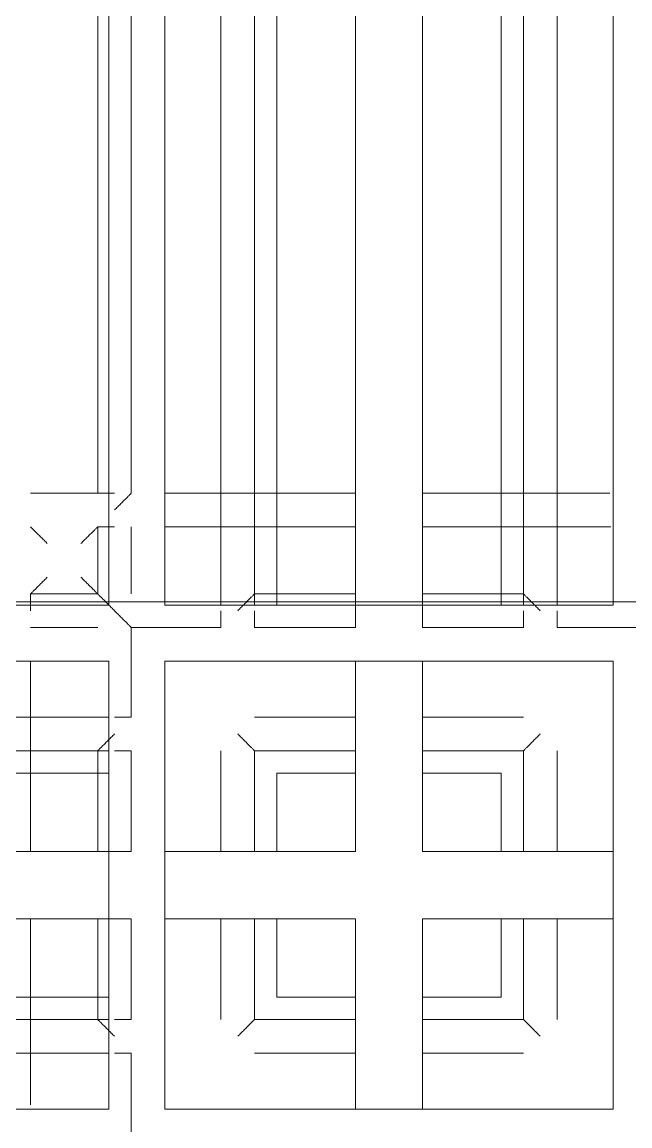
# Model space of a CAD drawing. Header units: millimetres. Extents: x -57519 to 497916, y -349472 to 446842.
# Drawn here: x 314765 to 314819.2, y 47061 to 47159.5 of the extents above; entities that cross this region are included whole.
import ezdxf

# ---------------------------------------------------------------- set-up
doc = ezdxf.new("R2010")
doc.units = ezdxf.units.MM
for name, color, linetype, lineweight in [('A-CLNG', 13, 'Continuous', 5), ('A-DETL-GENF', 92, 'Continuous', 5), ('A-FLOR-PATT', 8, 'Continuous', 5)]:
    doc.layers.add(name, color=color, linetype=linetype, lineweight=lineweight)

# ---------------------------------------------------------------- blocks, each defined once
blk = doc.blocks.new('Ceilings 10 - Ceilings 10-14177161-SITE COVERAGE')
at = {"layer": 'A-CLNG'}
for p, q in [((66008.293, 48182.485), (66008.293, 47117.485)), ((66009.293, 48182.485), (66009.293, 47107.485)), ((66009.293, 47107.485), (66009.293, 48182.485)), ((66009.293, 47117.485), (66009.293, 48182.485)), ((66009.293, 47117.485), (66009.293, 48182.485)), ((66011.293, 47117.485), (66011.293, 48182.485)), ((66014.293, 47107.485), (66014.293, 48182.485)), ((66014.293, 47107.485), (66014.293, 48182.485)), ((66019.293, 47117.485), (66019.293, 48182.485)), ((66019.293, 47117.485), (66019.293, 48182.485)), ((66022.293, 47117.485), (66022.293, 48182.485)), ((66022.293, 48182.485), (66022.293, 47107.485)), ((66024.293, 48182.485), (66024.293, 47107.485)), ((66024.293, 47107.485), (66024.293, 48182.485)), ((66031.293, 48182.485), (66031.293, 47117.485)), ((66031.293, 47107.485), (66031.293, 48182.485)), ((66037.293, 48182.485), (66037.293, 47107.485)), ((66037.293, 47117.485), (66037.293, 48182.485)), ((66046.293, 48182.485), (66046.293, 47117.485)), ((66046.293, 47107.485), (66046.293, 48182.485)), ((66049.293, 48182.485), (66049.293, 47117.485)), ((66049.293, 47117.485), (66049.293, 48182.485)), ((66054.293, 48182.485), (66054.293, 47107.485)), ((66054.293, 47107.485), (66054.293, 48182.485)), ((66044.293, 47452.986), (66044.293, 47107.485)), ((66044.293, 47107.485), (66044.293, 47452.986)), ((66002.293, 47117.485), (66002.344, 47117.485)), ((66003.793, 47117.485), (66002.293, 47117.485)), ((66002.344, 47117.485), (66002.732, 47117.485)), ((66002.732, 47117.485), (66003.793, 47117.485)), ((66003.793, 47117.485), (66009.293, 47117.485)), ((66006.793, 47117.485), (66003.793, 47117.485)), ((66007.127, 47117.485), (66006.793, 47117.485)), ((66007.444, 47117.485), (66007.127, 47117.485)), ((66008.293, 47117.485), (66007.444, 47117.485)), ((66009.043, 47117.485), (66008.293, 47117.485)), ((66009.405, 47117.485), (66009.043, 47117.485)), ((66009.793, 47117.485), (66009.405, 47117.485)), ((66020.793, 47117.485), (66014.293, 47117.485)), ((66014.293, 47117.485), (66031.293, 47117.485)), ((66019.293, 47107.485), (66019.293, 47117.485)), ((66019.293, 47117.485), (66019.293, 47117.434)), ((66019.293, 47117.434), (66019.293, 47117.284)), ((66019.293, 47117.284), (66019.293, 47116.374)), ((66021.127, 47117.485), (66020.793, 47117.485)), ((66022.255, 47117.485), (66021.127, 47117.485)), ((66022.293, 47117.485), (66022.255, 47117.485)), ((66022.293, 47117.434), (66022.293, 47117.485)), ((66022.293, 47116.735), (66022.293, 47117.434)), ((66031.293, 47117.485), (66031.293, 47117.434)), ((66031.293, 47117.434), (66031.293, 47115.985)), ((66037.293, 47117.485), (66054.007, 47117.485)), ((66037.293, 47117.434), (66037.293, 47117.485)), ((66037.293, 47115.985), (66037.293, 47117.434)), ((66046.293, 47117.485), (66046.293, 47117.046)), ((66047.793, 47117.485), (66046.293, 47117.485)), ((66046.293, 47117.046), (66046.293, 47116.374)), ((66054.007, 47117.485), (66047.793, 47117.485)), ((66049.293, 47117.485), (66049.293, 47107.485)), ((66049.293, 47117.434), (66049.293, 47117.485)), ((66049.293, 47117.284), (66049.293, 47117.434)), ((66049.293, 47116.374), (66049.293, 47117.284)), ((66019.293, 47116.374), (66019.293, 47115.985)), ((66019.293, 47115.985), (66019.293, 47107.485)), ((66022.293, 47115.985), (66022.293, 47116.735)), ((66022.293, 47107.485), (66022.293, 47115.985)), ((66031.293, 47115.985), (66031.293, 47107.485)), ((66037.293, 47107.485), (66037.293, 47115.985)), ((66046.293, 47116.374), (66046.293, 47115.985)), ((66046.293, 47115.985), (66046.293, 47107.485)), ((66049.293, 47115.985), (66049.293, 47116.374)), ((66049.293, 47107.485), (66049.293, 47115.985)), ((66008.293, 47114.485), (66008.293, 47108.485)), ((66008.293, 47114.485), (66009.793, 47114.485)), ((66009.293, 47107.485), (66009.293, 47114.485)), ((66009.293, 47114.485), (66009.293, 47112.985)), ((66011.293, 47108.485), (66011.293, 47114.485)), ((66011.293, 47114.485), (66011.293, 47113.374)), ((66014.293, 47114.485), (66020.793, 47114.485)), ((66031.293, 47114.485), (66014.293, 47114.485)), ((66019.293, 47114.434), (66019.293, 47114.485)), ((66019.293, 47108.485), (66019.293, 47114.485)), ((66019.293, 47113.735), (66019.293, 47114.434)), ((66020.793, 47114.485), (66021.966, 47114.485)), ((66021.966, 47114.485), (66022.293, 47114.485)), ((66022.293, 47108.485), (66022.293, 47114.485)), ((66022.293, 47114.485), (66022.293, 47114.284)), ((66022.293, 47114.284), (66022.293, 47114.046)), ((66022.293, 47114.046), (66022.293, 47113.735)), ((66031.293, 47114.485), (66031.293, 47107.485)), ((66031.293, 47114.284), (66031.293, 47114.485)), ((66031.293, 47112.985), (66031.293, 47114.284)), ((66054.093, 47114.485), (66037.293, 47114.485)), ((66037.293, 47114.485), (66037.293, 47114.434)), ((66037.293, 47107.485), (66037.293, 47114.485)), ((66037.293, 47114.434), (66037.293, 47112.985)), ((66046.293, 47114.485), (66046.293, 47108.485)), ((66046.293, 47114.434), (66046.293, 47114.485)), ((66046.293, 47114.485), (66046.344, 47114.485)), ((66046.293, 47113.735), (66046.293, 47114.434)), ((66046.344, 47114.485), (66046.494, 47114.485)), ((66046.494, 47114.485), (66046.732, 47114.485)), ((66046.732, 47114.485), (66047.043, 47114.485)), ((66047.043, 47114.485), (66047.405, 47114.485)), ((66047.405, 47114.485), (66047.793, 47114.485)), ((66047.793, 47114.485), (66054.093, 47114.485)), ((66049.293, 47108.485), (66049.293, 47114.485)), ((66049.293, 47114.485), (66049.293, 47114.284)), ((66049.293, 47114.284), (66049.293, 47113.374)), ((66009.293, 47107.485), (66009.293, 47112.985)), ((66011.293, 47113.374), (66011.293, 47112.985)), ((66011.293, 47112.985), (66011.293, 47109.985)), ((66019.293, 47112.985), (66019.293, 47113.735)), ((66019.293, 47109.985), (66019.293, 47112.985)), ((66022.293, 47113.735), (66022.293, 47112.985)), ((66022.293, 47112.985), (66022.293, 47109.985)), ((66031.293, 47109.985), (66031.293, 47112.985)), ((66037.293, 47112.985), (66037.293, 47109.985)), ((66046.293, 47112.985), (66046.293, 47113.735)), ((66046.293, 47109.985), (66046.293, 47112.985)), ((66049.293, 47113.374), (66049.293, 47112.985)), ((66049.293, 47112.985), (66049.293, 47109.985)), ((66011.293, 47109.985), (66011.293, 47109.597)), ((66019.293, 47109.235), (66019.293, 47109.985)), ((66022.293, 47109.985), (66022.293, 47108.686)), ((66031.293, 47109.597), (66031.293, 47109.985)), ((66037.293, 47109.985), (66037.293, 47108.686)), ((66046.293, 47109.597), (66046.293, 47109.985)), ((66049.293, 47109.985), (66049.293, 47108.925)), ((66011.293, 47109.597), (66011.293, 47108.485)), ((66019.293, 47108.537), (66019.293, 47109.235)), ((66031.293, 47108.686), (66031.293, 47109.597)), ((66046.293, 47108.925), (66046.293, 47109.597)), ((66008.293, 47108.485), (66002.293, 47108.485)), ((66002.293, 47108.485), (66002.293, 47108.046)), ((66002.293, 47108.046), (66002.293, 47106.985)), ((66019.293, 47108.485), (66019.293, 47108.537)), ((66022.293, 47108.686), (66022.293, 47108.537)), ((66022.293, 47108.537), (66022.293, 47108.485)), ((66031.293, 47108.485), (66022.293, 47108.485)), ((66031.293, 47108.485), (66031.293, 47108.686)), ((66031.293, 47107.374), (66031.293, 47108.485)), ((66037.293, 47108.686), (66037.293, 47108.485)), ((66046.293, 47108.485), (66037.293, 47108.485)), ((66037.293, 47108.485), (66037.293, 47107.735)), ((66046.293, 47108.485), (66046.293, 47108.925)), ((66049.293, 47108.925), (66049.293, 47108.485)), ((65250.404, 47107.485), (66009.293, 47107.485)), ((66009.293, 47107.485), (65250.404, 47107.485)), ((66009.293, 47107.485), (66002.293, 47107.485)), ((66002.293, 47107.485), (66003.793, 47107.485)), ((66003.793, 47107.485), (66009.293, 47107.485)), ((66014.293, 47107.485), (66054.293, 47107.485)), ((66054.293, 47107.485), (66014.293, 47107.485)), ((66031.293, 47106.985), (66031.293, 47107.374)), ((66037.293, 47107.735), (66037.293, 47107.374)), ((66037.293, 47107.374), (66037.293, 47106.985)), ((66019.293, 47106.985), (66019.293, 47106.597)), ((66019.293, 47106.597), (66019.293, 47106.235)), ((66019.293, 47106.235), (66019.293, 47105.686)), ((66022.293, 47105.537), (66022.293, 47106.985)), ((66031.293, 47106.985), (66031.293, 47106.235)), ((66031.293, 47106.235), (66031.293, 47105.485)), ((66037.293, 47105.485), (66037.293, 47106.985)), ((66046.293, 47106.985), (66046.293, 47105.485)), ((66049.293, 47106.597), (66049.293, 47106.985)), ((66049.293, 47106.235), (66049.293, 47106.597)), ((66049.293, 47105.925), (66049.293, 47106.235)), ((66008.293, 47105.485), (66002.293, 47105.485)), ((66002.293, 47105.485), (66002.344, 47105.485)), ((66002.344, 47105.485), (66002.732, 47105.485)), ((66002.732, 47105.485), (66003.405, 47105.485)), ((66003.405, 47105.485), (66003.793, 47105.485)), ((66003.793, 47105.485), (66006.793, 47105.485)), ((66006.793, 47105.485), (66007.127, 47105.485)), ((66007.127, 47105.485), (66008.293, 47105.485)), ((66019.293, 47105.485), (66011.293, 47105.485)), ((66011.293, 47097.485), (66011.293, 47105.485)), ((66019.293, 47105.686), (66019.293, 47105.537)), ((66019.293, 47105.537), (66019.293, 47105.485)), ((66022.293, 47105.485), (66022.293, 47105.537)), ((66031.293, 47105.485), (66022.293, 47105.485)), ((66046.293, 47105.485), (66037.293, 47105.485)), ((66049.293, 47105.686), (66049.293, 47105.925)), ((66049.293, 47105.485), (66049.293, 47105.686)), ((66057.293, 47105.485), (66049.293, 47105.485)), ((65250.404, 47102.485), (66009.293, 47102.485)), ((66009.293, 47102.485), (65250.404, 47102.485)), ((66002.293, 47085.485), (66002.293, 47102.485)), ((66002.293, 47102.485), (66002.293, 47095.985)), ((66009.293, 47102.485), (66009.293, 47062.485)), ((66009.293, 47062.485), (66009.293, 47102.485)), ((66054.293, 47102.485), (66014.293, 47102.485)), ((66014.293, 47062.485), (66014.293, 47102.485)), ((66014.293, 47062.485), (66014.293, 47102.485)), ((66014.293, 47102.485), (66054.293, 47102.485)), ((66031.293, 47102.485), (66031.293, 47085.485)), ((66031.293, 47085.485), (66031.293, 47102.485)), ((66031.293, 47095.985), (66031.293, 47102.485)), ((66037.293, 47102.485), (66037.293, 47085.485)), ((66037.293, 47102.485), (66037.293, 47095.985)), ((66037.293, 47085.485), (66037.293, 47102.485)), ((66054.293, 47102.485), (66054.293, 47062.485)), ((66054.293, 47062.485), (66054.293, 47102.485)), ((66009.293, 47097.485), (65999.293, 47097.485)), ((66000.793, 47097.485), (66009.293, 47097.485)), ((66008.293, 47097.485), (66002.293, 47097.485)), ((66002.494, 47097.485), (66002.293, 47097.485)), ((66003.405, 47097.485), (66002.494, 47097.485)), ((66003.793, 47097.485), (66003.405, 47097.485)), ((66006.793, 47097.485), (66003.793, 47097.485)), ((66007.127, 47097.485), (66006.793, 47097.485)), ((66007.444, 47097.485), (66007.127, 47097.485)), ((66007.728, 47097.485), (66007.444, 47097.485)), ((66007.966, 47097.485), (66007.728, 47097.485)), ((66008.144, 47097.485), (66007.966, 47097.485)), ((66008.255, 47097.485), (66008.144, 47097.485)), ((66008.293, 47097.485), (66008.255, 47097.485)), ((66009.793, 47097.485), (66010.127, 47097.485)), ((66010.127, 47097.485), (66011.144, 47097.485)), ((66011.144, 47097.485), (66011.293, 47097.485)), ((66031.293, 47097.485), (66022.293, 47097.485)), ((66024.293, 47097.485), (66022.293, 47097.485)), ((66031.293, 47097.485), (66024.293, 47097.485)), ((66031.293, 47097.485), (66031.293, 47092.485)), ((66046.293, 47097.485), (66037.293, 47097.485)), ((66044.293, 47097.485), (66037.293, 47097.485)), ((66037.293, 47092.485), (66037.293, 47097.485)), ((66046.293, 47097.485), (66044.293, 47097.485)), ((66002.293, 47095.985), (66002.293, 47094.485)), ((66031.293, 47094.485), (66031.293, 47095.985)), ((66037.293, 47095.985), (66037.293, 47095.597)), ((66037.293, 47095.597), (66037.293, 47094.485)), ((65250.404, 47094.485), (66009.293, 47094.485)), ((66009.293, 47094.485), (66000.793, 47094.485)), ((66002.293, 47094.485), (66008.293, 47094.485)), ((66002.293, 47094.485), (66002.344, 47094.485)), ((66002.344, 47094.485), (66003.043, 47094.485)), ((66003.043, 47094.485), (66003.793, 47094.485)), ((66003.793, 47094.485), (66006.793, 47094.485)), ((66006.793, 47094.485), (66007.728, 47094.485)), ((66007.728, 47094.485), (66008.255, 47094.485)), ((66008.255, 47094.485), (66008.293, 47094.485)), ((66008.293, 47094.485), (66008.293, 47085.485)), ((66010.127, 47094.485), (66009.793, 47094.485)), ((66010.444, 47094.485), (66010.127, 47094.485)), ((66011.255, 47094.485), (66010.444, 47094.485)), ((66011.293, 47094.485), (66011.255, 47094.485)), ((66011.293, 47085.485), (66011.293, 47094.485)), ((66019.293, 47092.485), (66019.293, 47094.485)), ((66019.293, 47085.485), (66019.293, 47094.485)), ((66022.293, 47094.485), (66031.293, 47094.485)), ((66022.293, 47085.485), (66022.293, 47094.485)), ((66022.293, 47094.485), (66031.293, 47094.485)), ((66022.293, 47094.485), (66022.293, 47085.485)), ((66031.293, 47092.485), (66031.293, 47094.485)), ((66037.293, 47094.485), (66046.293, 47094.485)), ((66037.293, 47094.485), (66046.293, 47094.485)), ((66037.293, 47094.485), (66037.293, 47092.485)), ((66046.293, 47094.485), (66046.293, 47085.485)), ((66046.293, 47085.485), (66046.293, 47094.485)), ((66049.293, 47094.485), (66049.293, 47092.485)), ((66049.293, 47085.485), (66049.293, 47094.485)), ((65478.071, 47092.485), (66009.293, 47092.485)), ((66009.293, 47092.485), (65478.071, 47092.485)), ((66019.293, 47085.485), (66019.293, 47092.485)), ((66024.293, 47092.485), (66031.293, 47092.485)), ((66024.293, 47092.485), (66024.293, 47085.485)), ((66031.293, 47092.485), (66024.293, 47092.485)), ((66024.293, 47085.485), (66024.293, 47092.485)), ((66037.293, 47092.485), (66044.293, 47092.485)), ((66044.293, 47092.485), (66037.293, 47092.485)), ((66044.293, 47092.485), (66044.293, 47085.485)), ((66044.293, 47085.485), (66044.293, 47092.485)), ((66049.293, 47092.485), (66049.293, 47085.485)), ((66009.293, 47085.485), (65250.404, 47085.485)), ((66000.793, 47085.485), (66009.293, 47085.485)), ((66002.293, 47085.485), (66009.293, 47085.485)), ((66002.494, 47085.485), (66002.293, 47085.485)), ((66002.732, 47085.485), (66002.494, 47085.485)), ((66003.043, 47085.485), (66002.732, 47085.485)), ((66003.793, 47085.485), (66003.043, 47085.485)), ((66006.793, 47085.485), (66003.793, 47085.485)), ((66007.728, 47085.485), (66006.793, 47085.485)), ((66007.966, 47085.485), (66007.728, 47085.485)), ((66008.144, 47085.485), (66007.966, 47085.485)), ((66008.255, 47085.485), (66008.144, 47085.485)), ((66008.293, 47085.485), (66008.255, 47085.485)), ((66008.732, 47085.485), (66008.293, 47085.485)), ((66009.405, 47085.485), (66008.732, 47085.485)), ((66009.793, 47085.485), (66009.405, 47085.485)), ((66009.793, 47085.485), (66010.444, 47085.485)), ((66010.444, 47085.485), (66010.728, 47085.485)), ((66010.728, 47085.485), (66011.144, 47085.485)), ((66011.144, 47085.485), (66011.255, 47085.485)), ((66011.255, 47085.485), (66011.293, 47085.485)), ((66020.793, 47085.485), (66014.293, 47085.485)), ((66014.293, 47085.485), (66031.293, 47085.485)), ((66031.293, 47085.485), (66014.293, 47085.485)), ((66019.293, 47085.485), (66024.293, 47085.485)), ((66021.444, 47085.485), (66020.793, 47085.485)), ((66022.144, 47085.485), (66021.444, 47085.485)), ((66022.293, 47085.485), (66022.144, 47085.485)), ((66024.293, 47085.485), (66022.293, 47085.485)), ((66037.293, 47085.485), (66054.293, 47085.485)), ((66054.293, 47085.485), (66037.293, 47085.485)), ((66044.293, 47085.485), (66049.293, 47085.485)), ((66046.293, 47085.485), (66044.293, 47085.485)), ((66046.494, 47085.485), (66046.293, 47085.485)), ((66047.043, 47085.485), (66046.494, 47085.485)), ((66047.793, 47085.485), (66047.043, 47085.485)), ((66054.293, 47085.485), (66047.793, 47085.485)), ((65250.404, 47079.485), (66009.293, 47079.485)), ((66009.293, 47079.485), (66000.793, 47079.485)), ((66009.293, 47079.485), (66002.293, 47079.485)), ((66002.293, 47062.854), (66002.293, 47079.485)), ((66002.293, 47079.485), (66002.344, 47079.485)), ((66002.344, 47079.485), (66002.494, 47079.485)), ((66002.494, 47079.485), (66003.793, 47079.485)), ((66003.793, 47079.485), (66006.793, 47079.485)), ((66006.793, 47079.485), (66007.728, 47079.485)), ((66007.728, 47079.485), (66008.293, 47079.485)), ((66008.293, 47079.485), (66008.293, 47070.485)), ((66008.293, 47079.485), (66008.494, 47079.485)), ((66008.494, 47079.485), (66009.043, 47079.485)), ((66009.043, 47079.485), (66009.405, 47079.485)), ((66009.405, 47079.485), (66009.793, 47079.485)), ((66010.966, 47079.485), (66009.793, 47079.485)), ((66011.144, 47079.485), (66010.966, 47079.485)), ((66011.255, 47079.485), (66011.144, 47079.485)), ((66011.293, 47079.485), (66011.255, 47079.485)), ((66011.293, 47070.485), (66011.293, 47079.485)), ((66014.293, 47079.485), (66031.293, 47079.485)), ((66014.293, 47079.485), (66020.793, 47079.485)), ((66031.293, 47079.485), (66014.293, 47079.485)), ((66024.293, 47079.485), (66019.293, 47079.485)), ((66019.293, 47072.485), (66019.293, 47079.485)), ((66019.293, 47070.485), (66019.293, 47079.485)), ((66020.793, 47079.485), (66022.144, 47079.485)), ((66022.144, 47079.485), (66022.293, 47079.485)), ((66022.293, 47070.485), (66022.293, 47079.485)), ((66022.293, 47079.485), (66024.293, 47079.485)), ((66022.293, 47079.485), (66022.293, 47070.485)), ((66024.293, 47079.485), (66024.293, 47072.485)), ((66024.293, 47072.485), (66024.293, 47079.485)), ((66031.293, 47079.485), (66031.293, 47062.485)), ((66031.293, 47062.485), (66031.293, 47079.485)), ((66037.293, 47079.485), (66054.293, 47079.485)), ((66054.293, 47079.485), (66037.293, 47079.485)), ((66037.293, 47079.485), (66037.293, 47062.485)), ((66037.293, 47062.485), (66037.293, 47079.485)), ((66049.293, 47079.485), (66044.293, 47079.485)), ((66044.293, 47079.485), (66044.293, 47072.485)), ((66044.293, 47079.485), (66046.293, 47079.485)), ((66044.293, 47072.485), (66044.293, 47079.485)), ((66046.293, 47079.485), (66046.293, 47070.485)), ((66046.293, 47070.485), (66046.293, 47079.485)), ((66046.293, 47079.485), (66046.732, 47079.485)), ((66046.732, 47079.485), (66047.043, 47079.485)), ((66047.043, 47079.485), (66047.405, 47079.485)), ((66047.405, 47079.485), (66047.793, 47079.485)), ((66047.793, 47079.485), (66054.293, 47079.485)), ((66049.293, 47079.485), (66049.293, 47072.485)), ((66049.293, 47070.485), (66049.293, 47079.485)), ((65250.404, 47072.485), (66009.293, 47072.485)), ((66009.293, 47072.485), (65250.404, 47072.485)), ((66019.293, 47070.485), (66019.293, 47072.485)), ((66024.293, 47072.485), (66031.293, 47072.485)), ((66031.293, 47072.485), (66024.293, 47072.485)), ((66031.293, 47072.485), (66031.293, 47067.485)), ((66031.293, 47070.485), (66031.293, 47072.485)), ((66037.293, 47072.485), (66044.293, 47072.485)), ((66044.293, 47072.485), (66037.293, 47072.485)), ((66037.293, 47072.485), (66037.293, 47070.485)), ((66037.293, 47067.485), (66037.293, 47072.485)), ((66049.293, 47072.485), (66049.293, 47070.485)), ((66009.293, 47070.485), (65250.404, 47070.485)), ((66000.793, 47070.485), (66009.293, 47070.485)), ((66008.293, 47070.485), (66002.293, 47070.485)), ((66002.293, 47070.485), (66002.293, 47068.985)), ((66002.494, 47070.485), (66002.293, 47070.485)), ((66003.405, 47070.485), (66002.494, 47070.485)), ((66003.793, 47070.485), (66003.405, 47070.485)), ((66006.793, 47070.485), (66003.793, 47070.485)), ((66007.728, 47070.485), (66006.793, 47070.485)), ((66008.255, 47070.485), (66007.728, 47070.485)), ((66008.293, 47070.485), (66008.255, 47070.485)), ((66009.793, 47070.485), (66011.293, 47070.485)), ((66031.293, 47070.485), (66022.293, 47070.485)), ((66031.293, 47070.485), (66022.293, 47070.485)), ((66031.293, 47069.735), (66031.293, 47070.485)), ((66031.293, 47068.985), (66031.293, 47069.735)), ((66046.293, 47070.485), (66037.293, 47070.485)), ((66046.293, 47070.485), (66037.293, 47070.485)), ((66037.293, 47070.485), (66037.293, 47070.434)), ((66037.293, 47070.434), (66037.293, 47068.985)), ((66002.293, 47068.985), (66002.293, 47062.854)), ((66031.293, 47062.485), (66031.293, 47068.985)), ((66037.293, 47068.985), (66037.293, 47062.485)), ((65999.293, 47067.485), (66009.293, 47067.485)), ((66009.293, 47067.485), (66000.793, 47067.485)), ((66008.293, 47067.485), (66002.293, 47067.485)), ((66002.293, 47067.485), (66002.344, 47067.485)), ((66002.344, 47067.485), (66003.043, 47067.485)), ((66003.043, 47067.485), (66003.793, 47067.485)), ((66003.793, 47067.485), (66006.793, 47067.485)), ((66006.793, 47067.485), (66007.127, 47067.485)), ((66007.127, 47067.485), (66007.444, 47067.485)), ((66007.444, 47067.485), (66007.728, 47067.485)), ((66007.728, 47067.485), (66007.966, 47067.485)), ((66007.966, 47067.485), (66008.144, 47067.485)), ((66008.144, 47067.485), (66008.255, 47067.485)), ((66008.255, 47067.485), (66008.293, 47067.485)), ((66010.127, 47067.485), (66009.793, 47067.485)), ((66011.293, 47067.485), (66010.127, 47067.485)), ((66011.293, 47059.485), (66011.293, 47067.485)), ((66031.293, 47067.485), (66022.293, 47067.485)), ((66022.293, 47067.485), (66024.293, 47067.485)), ((66024.293, 47067.485), (66031.293, 47067.485)), ((66037.293, 47067.485), (66044.293, 47067.485)), ((66046.293, 47067.485), (66037.293, 47067.485)), ((66044.293, 47067.485), (66046.293, 47067.485)), ((66009.293, 47062.485), (65250.404, 47062.485)), ((66009.293, 47062.485), (65250.404, 47062.485)), ((66014.293, 47062.485), (66054.293, 47062.485)), ((66054.293, 47062.485), (66014.293, 47062.485))]:
    blk.add_line(p, q, dxfattribs=at)
for points, knots in [([(66009.793, 47115.985), (66009.889, 47116.082), (66010.082, 47116.274), (66010.318, 47116.511), (66010.501, 47116.694), (66010.635, 47116.827), (66010.762, 47116.955), (66010.883, 47117.075), (66010.994, 47117.187), (66011.094, 47117.286), (66011.178, 47117.37), (66011.221, 47117.414), (66011.239, 47117.431)], [-1, -1, -1, -1, -0.8571429, -0.7142857, -0.6428571, -0.5714286, -0.5, -0.4285714, -0.3571429, -0.2857143, -0.2142857, -0.1428571, -0.1428571, -0.1428571, -0.1428571]), ([(66003.793, 47112.985), (66003.697, 47113.082), (66003.504, 47113.274), (66003.268, 47113.511), (66003.085, 47113.694), (66002.951, 47113.827), (66002.824, 47113.955), (66002.703, 47114.075), (66002.591, 47114.187), (66002.492, 47114.286), (66002.408, 47114.37), (66002.343, 47114.436), (66002.303, 47114.474), (66002.293, 47114.484), (66002.293, 47114.485)], [-1, -1, -1, -1, -0.857143, -0.714286, -0.642857, -0.571429, -0.5, -0.428571, -0.357143, -0.285714, -0.214286, -0.142857, -0.071429, 0, 0, 0, 0]), ([(66010.881, 47105.897), (66010.843, 47105.936), (66010.762, 47106.016), (66010.635, 47106.144), (66010.501, 47106.277), (66010.318, 47106.46), (66010.177, 47106.602), (66010.081, 47106.697)], [-0.5714286, -0.5714286, -0.5714286, -0.5714286, -0.5, -0.4285714, -0.3571429, -0.2857143, -0.1428571, -0.1428571, -0.1428571, -0.1428571]), ([(66020.793, 47095.985), (66020.889, 47095.888), (66021.082, 47095.697), (66021.318, 47095.46), (66021.501, 47095.277), (66021.635, 47095.144), (66021.762, 47095.016), (66021.883, 47094.896), (66021.994, 47094.784), (66022.094, 47094.685), (66022.178, 47094.601), (66022.242, 47094.535), (66022.283, 47094.497), (66022.293, 47094.487), (66022.293, 47094.485)], [-1, -1, -1, -1, -0.857143, -0.714286, -0.642857, -0.571429, -0.5, -0.428571, -0.357143, -0.285714, -0.214286, -0.142857, -0.071429, 0, 0, 0, 0]), ([(66021.634, 47069.826), (66021.59, 47069.783), (66021.501, 47069.694), (66021.318, 47069.511), (66021.082, 47069.274), (66020.889, 47069.082), (66020.793, 47068.985)], [-0.4285714, -0.4285714, -0.4285714, -0.4285714, -0.3571429, -0.2857143, -0.1428571, 0, 0, 0, 0]), ([(66047.505, 47069.274), (66047.409, 47069.369), (66047.268, 47069.511), (66047.085, 47069.694), (66046.996, 47069.783), (66046.952, 47069.826)], [-0.8571429, -0.8571429, -0.8571429, -0.8571429, -0.7142857, -0.6428571, -0.5714286, -0.5714286, -0.5714286, -0.5714286])]:
    blk.add_open_spline(points, degree=3, knots=knots, dxfattribs=at)
for points in [[(66011.239, 47117.431), (66011.256, 47117.448), (66011.283, 47117.474), (66011.293, 47117.484), (66011.293, 47117.485)], [(66002.293, 47114.485), (66002.293, 47114.484), (66002.303, 47114.474), (66002.343, 47114.436), (66002.408, 47114.37), (66002.464, 47114.314), (66002.495, 47114.284)], [(66002.495, 47114.284), (66002.525, 47114.253), (66002.591, 47114.187), (66002.703, 47114.075), (66002.824, 47113.955), (66002.951, 47113.827), (66003.085, 47113.694), (66003.176, 47113.602), (66003.222, 47113.556)], [(66007.364, 47113.556), (66007.41, 47113.602), (66007.501, 47113.694), (66007.635, 47113.827), (66007.762, 47113.955), (66007.843, 47114.035), (66007.881, 47114.074)], [(66007.881, 47114.074), (66007.92, 47114.113), (66007.995, 47114.187), (66008.06, 47114.253), (66008.091, 47114.284)], [(66008.091, 47114.284), (66008.122, 47114.314), (66008.178, 47114.37), (66008.242, 47114.436), (66008.283, 47114.474), (66008.293, 47114.484), (66008.293, 47114.485)], [(66003.222, 47113.556), (66003.315, 47113.463), (66003.504, 47113.274), (66003.697, 47113.082), (66003.793, 47112.985)], [(66006.793, 47112.985), (66006.889, 47113.082), (66006.985, 47113.178), (66007.081, 47113.274)], [(66007.081, 47113.274), (66007.177, 47113.369), (66007.271, 47113.464), (66007.364, 47113.556)], [(66003.793, 47109.985), (66003.697, 47109.889), (66003.601, 47109.793), (66003.505, 47109.697)], [(66007.081, 47109.697), (66006.985, 47109.793), (66006.889, 47109.888), (66006.793, 47109.985)], [(66002.952, 47109.145), (66002.909, 47109.101), (66002.824, 47109.016), (66002.743, 47108.936), (66002.704, 47108.897)], [(66003.222, 47109.415), (66003.176, 47109.369), (66003.085, 47109.277), (66002.996, 47109.188), (66002.952, 47109.145)], [(66003.505, 47109.697), (66003.409, 47109.602), (66003.315, 47109.508), (66003.222, 47109.415)], [(66007.364, 47109.415), (66007.271, 47109.507), (66007.177, 47109.602), (66007.081, 47109.697)], [(66007.634, 47109.145), (66007.59, 47109.188), (66007.501, 47109.277), (66007.41, 47109.369), (66007.364, 47109.415)], [(66007.881, 47108.897), (66007.843, 47108.936), (66007.762, 47109.016), (66007.677, 47109.101), (66007.634, 47109.145)], [(66002.495, 47108.687), (66002.464, 47108.657), (66002.408, 47108.601), (66002.343, 47108.535), (66002.303, 47108.497), (66002.293, 47108.487), (66002.293, 47108.485)], [(66002.704, 47108.897), (66002.666, 47108.858), (66002.591, 47108.784), (66002.525, 47108.718), (66002.495, 47108.687)], [(66008.091, 47108.687), (66008.061, 47108.718), (66007.994, 47108.784), (66007.92, 47108.858), (66007.881, 47108.897)], [(66008.239, 47108.54), (66008.221, 47108.557), (66008.178, 47108.601), (66008.122, 47108.657), (66008.091, 47108.687)], [(66008.293, 47108.485), (66008.293, 47108.487), (66008.283, 47108.497), (66008.256, 47108.523), (66008.239, 47108.54)], [(66008.495, 47108.284), (66008.464, 47108.314), (66008.408, 47108.37), (66008.343, 47108.436), (66008.303, 47108.474), (66008.293, 47108.484), (66008.293, 47108.485)], [(66009.222, 47107.556), (66009.176, 47107.602), (66009.085, 47107.694), (66008.951, 47107.827), (66008.824, 47107.955), (66008.703, 47108.075), (66008.591, 47108.187), (66008.526, 47108.253), (66008.495, 47108.284)], [(66022.239, 47108.431), (66022.221, 47108.414), (66022.178, 47108.37), (66022.094, 47108.286), (66021.994, 47108.187), (66021.883, 47108.075), (66021.762, 47107.955), (66021.635, 47107.827), (66021.501, 47107.694), (66021.41, 47107.602), (66021.364, 47107.556)], [(66022.293, 47108.485), (66022.293, 47108.484), (66022.283, 47108.474), (66022.256, 47108.448), (66022.239, 47108.431)], [(66046.495, 47108.284), (66046.464, 47108.314), (66046.408, 47108.37), (66046.343, 47108.436), (66046.303, 47108.474), (66046.293, 47108.484), (66046.293, 47108.485)], [(66046.952, 47107.826), (66046.909, 47107.87), (66046.824, 47107.955), (66046.703, 47108.075), (66046.591, 47108.187), (66046.526, 47108.253), (66046.495, 47108.284)], [(66009.505, 47107.274), (66009.409, 47107.369), (66009.315, 47107.464), (66009.222, 47107.556)], [(66009.793, 47106.985), (66009.697, 47107.082), (66009.6, 47107.178), (66009.505, 47107.274)], [(66021.364, 47107.556), (66021.271, 47107.464), (66021.082, 47107.274), (66020.889, 47107.082), (66020.793, 47106.985)], [(66047.222, 47107.556), (66047.176, 47107.602), (66047.085, 47107.694), (66046.996, 47107.783), (66046.952, 47107.826)], [(66047.505, 47107.274), (66047.409, 47107.369), (66047.315, 47107.464), (66047.222, 47107.556)], [(66047.793, 47106.985), (66047.697, 47107.082), (66047.6, 47107.178), (66047.505, 47107.274)], [(66010.081, 47106.697), (66009.985, 47106.793), (66009.889, 47106.888), (66009.793, 47106.985)], [(66011.091, 47105.687), (66011.061, 47105.718), (66010.994, 47105.784), (66010.92, 47105.858), (66010.881, 47105.897)], [(66011.293, 47105.485), (66011.293, 47105.487), (66011.283, 47105.497), (66011.242, 47105.535), (66011.178, 47105.601), (66011.122, 47105.657), (66011.091, 47105.687)], [(66008.952, 47095.145), (66008.996, 47095.188), (66009.084, 47095.277), (66009.176, 47095.369), (66009.222, 47095.415)], [(66009.222, 47095.415), (66009.315, 47095.507), (66009.504, 47095.697), (66009.697, 47095.888), (66009.793, 47095.985)], [(66046.952, 47095.145), (66046.996, 47095.188), (66047.084, 47095.277), (66047.176, 47095.369), (66047.222, 47095.415)], [(66047.222, 47095.415), (66047.315, 47095.507), (66047.409, 47095.602), (66047.505, 47095.697)], [(66047.505, 47095.697), (66047.6, 47095.793), (66047.697, 47095.888), (66047.793, 47095.985)], [(66008.293, 47094.485), (66008.293, 47094.487), (66008.303, 47094.497), (66008.33, 47094.523), (66008.347, 47094.54)], [(66008.347, 47094.54), (66008.365, 47094.557), (66008.408, 47094.601), (66008.492, 47094.685), (66008.591, 47094.784), (66008.703, 47094.896), (66008.824, 47095.016), (66008.909, 47095.101), (66008.952, 47095.145)], [(66046.293, 47094.485), (66046.293, 47094.487), (66046.303, 47094.497), (66046.343, 47094.535), (66046.408, 47094.601), (66046.492, 47094.685), (66046.591, 47094.784), (66046.703, 47094.896), (66046.824, 47095.016), (66046.909, 47095.101), (66046.952, 47095.145)], [(66008.347, 47070.431), (66008.33, 47070.448), (66008.303, 47070.474), (66008.293, 47070.484), (66008.293, 47070.485)], [(66008.952, 47069.826), (66008.909, 47069.87), (66008.824, 47069.955), (66008.703, 47070.075), (66008.591, 47070.187), (66008.492, 47070.286), (66008.407, 47070.371), (66008.366, 47070.413), (66008.347, 47070.431)], [(66009.222, 47069.556), (66009.176, 47069.602), (66009.085, 47069.694), (66008.996, 47069.783), (66008.952, 47069.826)], [(66009.793, 47068.985), (66009.697, 47069.082), (66009.504, 47069.274), (66009.315, 47069.464), (66009.222, 47069.556)], [(66021.881, 47070.074), (66021.843, 47070.035), (66021.762, 47069.955), (66021.677, 47069.87), (66021.634, 47069.826)], [(66022.293, 47070.485), (66022.293, 47070.484), (66022.283, 47070.474), (66022.242, 47070.436), (66022.178, 47070.37), (66022.094, 47070.286), (66021.994, 47070.187), (66021.92, 47070.113), (66021.881, 47070.074)], [(66046.705, 47070.074), (66046.666, 47070.113), (66046.591, 47070.187), (66046.492, 47070.286), (66046.408, 47070.37), (66046.343, 47070.436), (66046.303, 47070.474), (66046.293, 47070.484), (66046.293, 47070.485)], [(66046.952, 47069.826), (66046.909, 47069.87), (66046.824, 47069.955), (66046.743, 47070.035), (66046.705, 47070.074)], [(66047.793, 47068.985), (66047.697, 47069.082), (66047.6, 47069.178), (66047.505, 47069.274)]]:
    blk.add_open_spline(points, degree=3, dxfattribs=at)

msp = doc.modelspace()

# ---------------------------------------------------------------- hatches: boundary and pattern name
at = {"layer": 'A-DETL-GENF'}
h = msp.add_hatch(dxfattribs=at)
h.set_pattern_fill('FP_40', color=250, style=0, pattern_type=2)
h.set_pattern_definition([(45, (248763.4, 0), (-1257.236, 1257.236), []), (45, (248763.4, 1905), (-1257.236, 1257.236), [])])
h.paths.add_polyline_path([(325750.106, -8642.515), (328562.732, -8642.515), (328562.732, 4657.485), (341312.732, 4657.485), (341312.732, 30557.485), (342712.732, 30557.485), (342712.732, 48907.676), (339962.732, 48907.676), (339962.732, 52157.485), (338962.732, 52157.485), (338962.732, 53757.485), (297512.732, 53757.485), (297512.732, 52247.485), (286277.732, 52247.485), (286277.732, 34407.485), (285902.732, 34407.485), (285902.732, 7407.485), (286277.732, 7407.485), (286277.732, -2267.515), (315555.232, -2267.515), (315555.232, -8642.515), (321257.065, -8642.515)], flags=0)
at = {"layer": 'A-FLOR-PATT'}
h = msp.add_hatch(dxfattribs=at)
h.set_pattern_fill('FP_20', color=256, style=0, pattern_type=2)
h.set_pattern_definition([(90, (321127.73, 26107.5), (-600, 4e-14), []), (180, (321127.73, 26107.5), (4e-14, -300), [])])
h.paths.add_polyline_path([(318727.732, 40207.485), (319852.732, 40207.485), (319852.732, 42282.485), (318727.732, 42282.485), (318727.732, 40387.088)], flags=0)
h.paths.add_polyline_path([(319502.732, 40919.985), (319470.38, 40924.245), (319423.303, 40949.723), (319406.205, 40967.204), (319391.373, 40989.985), (319381.481, 41016.515), (319377.732, 41044.985), (319381.992, 41077.338), (319407.47, 41124.415), (319423.303, 41140.248), (319447.732, 41156.345), (319474.262, 41166.237), (319502.732, 41169.985), (319552.881, 41158.355), (319582.162, 41140.248), (319602.732, 41118.241), (319615.904, 41095.612), (319623.984, 41073.456), (319627.732, 41044.985), (319623.473, 41012.633), (319597.995, 40965.556), (319580.514, 40948.458), (319557.732, 40933.626), (319531.203, 40923.734)], flags=0)
h.paths.add_polyline_path([(319502.732, 41878.315), (319470.38, 41882.575), (319423.303, 41908.053), (319406.205, 41925.534), (319391.373, 41948.315), (319381.481, 41974.845), (319377.732, 42003.315), (319381.992, 42035.668), (319407.47, 42082.745), (319423.303, 42098.578), (319447.732, 42114.675), (319474.262, 42124.567), (319502.732, 42128.315), (319552.881, 42116.685), (319582.162, 42098.578), (319602.732, 42076.571), (319615.904, 42053.942), (319623.984, 42031.786), (319627.732, 42003.315), (319623.473, 41970.963), (319597.995, 41923.886), (319580.514, 41906.788), (319557.732, 41891.956), (319531.203, 41882.064)], flags=0)
h.paths.add_polyline_path([(319502.732, 42882.485), (319470.38, 42886.745), (319423.303, 42912.223), (319406.205, 42929.704), (319391.706, 42951.681), (319381.481, 42979.015), (319379.241, 43018.943), (319381.992, 43039.838), (319407.47, 43086.915), (319423.303, 43102.748), (319447.732, 43118.845), (319474.262, 43128.737), (319502.732, 43132.485), (319552.881, 43120.855), (319582.162, 43102.748), (319599.26, 43085.267), (319615.904, 43058.112), (319623.984, 43035.956), (319627.732, 43007.485), (319623.473, 42975.133), (319597.995, 42928.056), (319580.514, 42910.958), (319557.732, 42896.126), (319531.203, 42886.234)], flags=0)
h.paths.add_polyline_path([(313944.232, 42882.485), (317127.732, 42882.485), (317127.732, 44132.485), (317277.732, 44128.639), (317277.732, 42882.485), (319852.732, 42882.485), (319852.732, 44957.485), (318727.732, 44957.485), (318732.953, 43632.485), (318733.732, 43632.485), (318733.732, 43538.485), (318927.732, 43538.485), (318927.732, 43532.485), (318527.732, 43532.485), (318527.732, 44957.485), (312652.732, 44957.485), (312652.732, 42882.485), (313944.168, 42882.485)], flags=0)
h.paths.add_polyline_path([(317902.732, 43182.485), (317870.38, 43186.745), (317823.303, 43212.223), (317806.205, 43229.704), (317791.373, 43252.485), (317781.481, 43279.015), (317777.732, 43307.485), (317781.992, 43339.838), (317807.47, 43386.915), (317823.303, 43402.748), (317847.732, 43418.845), (317887.284, 43430.452), (317902.732, 43432.485), (317952.881, 43420.855), (317982.162, 43402.748), (317999.26, 43385.267), (318015.904, 43358.112), (318024.609, 43331.212), (318027.732, 43307.485), (318023.473, 43275.133), (317997.995, 43228.056), (317980.514, 43210.958), (317957.732, 43196.126), (317931.203, 43186.234)], flags=0)
h.paths.add_polyline_path([(316602.732, 43232.485), (316565.232, 43242.534), (316537.781, 43269.985), (316527.732, 43307.485), (316537.781, 43344.985), (316565.232, 43372.437), (316602.732, 43382.485), (316640.232, 43372.437), (316667.684, 43344.985), (316677.732, 43307.485), (316667.684, 43269.985), (316640.232, 43242.534), (316618.262, 43234.53)], flags=0)
h.paths.add_polyline_path([(315552.732, 43232.485), (315515.232, 43242.534), (315487.781, 43269.985), (315477.732, 43307.485), (315488.424, 43345.824), (315515.232, 43372.437), (315552.732, 43382.485), (315590.232, 43372.437), (315617.684, 43344.985), (315627.732, 43307.485), (315617.684, 43269.985), (315590.232, 43242.534), (315568.262, 43234.53)], flags=0)
h.paths.add_polyline_path([(314502.732, 43232.485), (314465.232, 43242.534), (314437.781, 43269.985), (314427.732, 43307.485), (314437.781, 43344.985), (314465.232, 43372.437), (314502.732, 43382.485), (314540.232, 43372.437), (314567.684, 43344.985), (314577.732, 43307.485), (314567.684, 43269.985), (314540.232, 43242.534), (314517.503, 43234.43)], flags=0)
h.paths.add_polyline_path([(313302.732, 43232.485), (313265.232, 43242.534), (313237.781, 43269.985), (313227.732, 43307.485), (313237.781, 43344.985), (313265.232, 43372.437), (313302.732, 43382.485), (313340.232, 43372.437), (313367.684, 43344.985), (313377.732, 43307.485), (313367.684, 43269.985), (313340.232, 43242.534), (313307.716, 43233.142)], flags=0)
h.paths.add_polyline_path([(319502.732, 43990.822), (319470.38, 43995.081), (319423.303, 44020.559), (319405.171, 44039.388), (319391.373, 44060.822), (319381.481, 44087.352), (319377.732, 44115.822), (319381.992, 44148.175), (319407.47, 44195.252), (319427.687, 44214.449), (319447.732, 44227.182), (319474.262, 44237.074), (319502.732, 44240.822), (319552.881, 44229.192), (319582.162, 44211.085), (319599.501, 44193.289), (319615.904, 44166.448), (319623.984, 44144.292), (319627.732, 44115.822), (319623.473, 44083.47), (319597.995, 44036.393), (319580.514, 44019.295), (319557.732, 44004.462), (319531.203, 43994.57)], flags=0)
h.paths.add_polyline_path([(317024.027, 44166.731), (317024.012, 44166.738), (317044.839, 44166.733)], flags=0)
h.paths.add_polyline_path([(317902.732, 44682.485), (317870.38, 44686.745), (317823.303, 44712.223), (317806.205, 44729.704), (317791.373, 44752.485), (317781.481, 44779.015), (317777.732, 44807.485), (317781.992, 44839.838), (317807.47, 44886.915), (317823.303, 44902.748), (317847.732, 44918.845), (317887.284, 44930.452), (317902.732, 44932.485), (317952.881, 44920.855), (317982.162, 44902.748), (317999.26, 44885.267), (318015.904, 44858.112), (318023.984, 44835.956), (318027.178, 44803.274), (318023.473, 44775.133), (317997.995, 44728.056), (317980.514, 44710.958), (317957.732, 44696.126), (317931.203, 44686.234)], flags=0)
h.paths.add_polyline_path([(315552.732, 44682.485), (315520.38, 44686.745), (315473.303, 44712.223), (315456.205, 44729.704), (315441.373, 44752.485), (315431.481, 44779.015), (315427.732, 44807.485), (315431.992, 44839.838), (315457.997, 44887.602), (315479.623, 44907.598), (315497.732, 44918.845), (315524.262, 44928.737), (315552.732, 44932.485), (315602.881, 44920.855), (315632.162, 44902.748), (315649.26, 44885.267), (315665.904, 44858.112), (315673.984, 44835.956), (315675.122, 44787.655), (315673.473, 44775.133), (315647.995, 44728.056), (315630.514, 44710.958), (315607.732, 44696.126), (315581.203, 44686.234)], flags=0)
h.paths.add_polyline_path([(316602.732, 44682.485), (316570.38, 44686.745), (316523.303, 44712.223), (316506.205, 44729.704), (316491.373, 44752.485), (316481.481, 44779.015), (316477.732, 44807.485), (316483.209, 44842.776), (316507.47, 44886.915), (316523.303, 44902.748), (316547.732, 44918.845), (316577.732, 44929.194), (316602.732, 44932.485), (316652.881, 44920.855), (316682.162, 44902.748), (316699.26, 44885.267), (316715.904, 44858.112), (316723.984, 44835.956), (316727.178, 44803.274), (316723.473, 44775.133), (316697.995, 44728.056), (316680.514, 44710.958), (316657.732, 44696.126), (316631.203, 44686.234)], flags=0)
h.paths.add_polyline_path([(313302.732, 44682.485), (313270.38, 44686.745), (313223.303, 44712.223), (313206.205, 44729.704), (313191.373, 44752.485), (313181.481, 44779.015), (313177.732, 44807.485), (313181.992, 44839.838), (313207.47, 44886.915), (313223.303, 44902.748), (313247.732, 44918.845), (313275.247, 44928.867), (313302.732, 44932.485), (313352.881, 44920.855), (313382.162, 44902.748), (313399.26, 44885.267), (313415.904, 44858.112), (313423.984, 44835.956), (313427.178, 44803.274), (313419.363, 44765.21), (313397.995, 44728.056), (313380.514, 44710.958), (313357.732, 44696.126), (313331.203, 44686.234)], flags=0)
h.paths.add_polyline_path([(314502.732, 44687.485), (314470.38, 44691.745), (314423.303, 44717.223), (314406.205, 44734.704), (314391.373, 44757.485), (314381.481, 44784.015), (314377.732, 44812.485), (314381.992, 44844.838), (314407.47, 44891.915), (314423.303, 44907.748), (314447.732, 44923.845), (314474.262, 44933.737), (314517.503, 44935.541), (314552.881, 44925.855), (314582.162, 44907.748), (314599.26, 44890.267), (314615.904, 44863.112), (314623.984, 44840.956), (314626.52, 44803.274), (314623.473, 44780.133), (314597.995, 44733.056), (314580.514, 44715.958), (314557.732, 44701.126), (314517.503, 44689.43)], flags=0)
h.paths.add_polyline_path([(316577.732, 45557.485), (316627.732, 45557.485), (316627.732, 45882.485), (314027.732, 45882.485), (314027.732, 45557.485), (316483.209, 45557.485)], flags=0)
h.paths.add_polyline_path([(318727.732, 45557.485), (319852.732, 45557.485), (319852.732, 48182.485), (313963.844, 48182.485), (313963.844, 46682.485), (317277.732, 46682.485), (317277.732, 47032.485), (318627.732, 47032.485), (318627.732, 47038.485), (318721.732, 47038.485), (318721.732, 47232.485), (318727.732, 47232.485), (318727.732, 45686.511)], flags=0)
h.paths.add_polyline_path([(316103.739, 45686.511), (316103.726, 45686.511), (316103.729, 45882.485)], flags=0)
h.paths.add_polyline_path([(319502.732, 46324.15), (319470.38, 46328.41), (319423.303, 46353.888), (319406.205, 46371.369), (319391.373, 46394.15), (319381.481, 46420.68), (319377.732, 46449.15), (319381.992, 46481.503), (319407.47, 46528.58), (319423.303, 46544.413), (319447.732, 46560.51), (319474.262, 46570.402), (319502.732, 46574.15), (319552.881, 46562.52), (319582.162, 46544.413), (319599.26, 46526.932), (319615.904, 46499.777), (319623.984, 46477.621), (319627.732, 46449.15), (319623.473, 46416.798), (319597.995, 46369.721), (319580.514, 46352.623), (319557.732, 46337.791), (319531.203, 46327.899)], flags=0)
h.paths.add_polyline_path([(313009.405, 46382.485), (313813.844, 46382.485), (313813.844, 48182.485), (312652.732, 48182.485), (312652.732, 46382.485), (313009.293, 46382.485)], flags=0)
h.paths.add_polyline_path([(317198.713, 47047.685), (317198.702, 47047.689), (317227.732, 47047.687)], flags=0)
h.paths.add_polyline_path([(314829.695, 47747.398), (314829.681, 47747.398), (314829.681, 47963.215)], flags=0)
h.paths.add_polyline_path([(314829.695, 47452.986), (314829.681, 47452.986), (314829.695, 47747.398)], flags=0)
h.paths.add_polyline_path([(314829.695, 47388.801), (314829.681, 47388.806), (314829.695, 47452.986)], flags=0)
h.paths.add_polyline_path([(314823.695, 47747.398), (314823.681, 47747.398), (314823.681, 47965.533)], flags=0)
h.paths.add_polyline_path([(314823.695, 47452.986), (314823.681, 47452.986), (314823.695, 47747.398)], flags=0)
h.paths.add_polyline_path([(314823.695, 47390.989), (314823.681, 47390.994), (314823.695, 47452.986)], flags=0)
h.paths.add_polyline_path([(314785.695, 47747.398), (314785.681, 47747.398), (314785.681, 47980.219)], flags=0)
h.paths.add_polyline_path([(314785.695, 47452.986), (314785.681, 47452.986), (314785.695, 47747.398)], flags=0)
h.paths.add_polyline_path([(314785.695, 47404.843), (314785.681, 47404.848), (314785.695, 47452.986)], flags=0)
h.paths.add_polyline_path([(314771.695, 47747.398), (314771.681, 47747.398), (314771.681, 47985.629)], flags=0)
h.paths.add_polyline_path([(314771.695, 47452.986), (314771.681, 47452.986), (314771.695, 47747.398)], flags=0)
h.paths.add_polyline_path([(314771.695, 47409.947), (314771.681, 47409.952), (314771.695, 47452.986)], flags=0)
h.paths.add_polyline_path([(312965.695, 47747.398), (312965.681, 47747.398), (312965.681, 48041.811)], flags=0)
h.paths.add_polyline_path([(312951.695, 47747.398), (312951.681, 47747.398), (312951.681, 48041.811)], flags=0)
h.paths.add_polyline_path([(313009.695, 47747.398), (313009.681, 47747.398), (313009.681, 48041.811)], flags=0)
h.paths.add_polyline_path([(313009.695, 47452.986), (313009.681, 47452.986), (313009.695, 47747.398)], flags=0)
h.paths.add_polyline_path([(313003.695, 47747.398), (313003.681, 47747.398), (313003.681, 48041.811)], flags=0)
h.paths.add_polyline_path([(313003.695, 47452.986), (313003.681, 47452.986), (313003.695, 47747.398)], flags=0)
h.paths.add_polyline_path([(319502.732, 47532.485), (319470.38, 47536.745), (319423.303, 47562.223), (319405.621, 47580.466), (319391.373, 47602.485), (319381.481, 47629.015), (319377.732, 47657.485), (319381.992, 47689.838), (319407.47, 47736.915), (319423.303, 47752.748), (319447.732, 47768.845), (319474.262, 47778.737), (319502.732, 47782.485), (319552.881, 47770.855), (319582.162, 47752.748), (319599.844, 47734.505), (319615.904, 47708.112), (319623.984, 47685.956), (319627.732, 47657.485), (319623.473, 47625.133), (319597.995, 47578.056), (319580.514, 47560.958), (319557.732, 47546.126), (319531.203, 47536.234)], flags=0)
h.paths.add_polyline_path([(317982.732, 47532.485), (317950.38, 47536.745), (317903.303, 47562.223), (317887.284, 47578.298), (317871.373, 47602.485), (317861.481, 47629.015), (317857.732, 47657.485), (317861.992, 47689.838), (317887.47, 47736.915), (317905.267, 47754.256), (317927.732, 47768.845), (317954.262, 47778.737), (317982.732, 47782.485), (318033.565, 47770.572), (318062.162, 47752.748), (318079.26, 47735.267), (318095.904, 47708.112), (318103.984, 47685.956), (318107.732, 47657.485), (318103.473, 47625.133), (318077.995, 47578.056), (318060.514, 47560.958), (318037.732, 47546.126), (318011.203, 47536.234)], flags=0)
h.paths.add_polyline_path([(316162.732, 47532.485), (316130.38, 47536.745), (316083.303, 47562.223), (316066.205, 47579.704), (316051.373, 47602.485), (316041.481, 47629.015), (316037.732, 47657.485), (316041.992, 47689.838), (316067.47, 47736.915), (316083.303, 47752.748), (316107.732, 47768.845), (316145.784, 47780.254), (316162.732, 47782.485), (316202.393, 47775.199), (316242.162, 47752.748), (316259.26, 47735.267), (316275.904, 47708.112), (316283.984, 47685.956), (316287.732, 47657.485), (316283.473, 47625.133), (316257.995, 47578.056), (316240.514, 47560.958), (316217.732, 47546.126), (316191.203, 47536.234)], flags=0)
h.paths.add_polyline_path([(314342.732, 47532.485), (314310.38, 47536.745), (314263.303, 47562.223), (314246.205, 47579.704), (314229.2, 47607.732), (314221.481, 47629.015), (314217.732, 47657.485), (314221.992, 47689.838), (314247.47, 47736.915), (314263.303, 47752.748), (314287.732, 47768.845), (314314.262, 47778.737), (314342.732, 47782.485), (314392.881, 47770.855), (314422.162, 47752.748), (314439.26, 47735.267), (314455.904, 47708.112), (314463.984, 47685.956), (314467.732, 47657.485), (314463.473, 47625.133), (314437.995, 47578.056), (314420.514, 47560.958), (314397.732, 47546.126), (314371.203, 47536.234)], flags=0)
h.paths.add_polyline_path([(313427.732, 47582.485), (313390.232, 47592.534), (313362.781, 47619.985), (313352.732, 47657.485), (313362.781, 47694.985), (313390.232, 47722.437), (313427.732, 47732.485), (313465.232, 47722.437), (313492.684, 47694.985), (313502.732, 47657.485), (313492.684, 47619.985), (313465.232, 47592.534), (313443.262, 47584.53)], flags=0)
h.paths.add_polyline_path([(312652.732, 48782.485), (319852.732, 48782.485), (319852.732, 49002.412), (319841.203, 48998.734), (319812.732, 48994.985), (319780.38, 48999.245), (319733.303, 49024.723), (319716.205, 49042.204), (319701.373, 49064.985), (319691.481, 49091.515), (319687.732, 49119.985), (319691.992, 49152.338), (319717.47, 49199.415), (319738.792, 49219.46), (319757.732, 49231.345), (319784.262, 49241.237), (319812.732, 49244.985), (319852.732, 49244.985), (319850.232, 50182.534), (319812.732, 50172.485), (319775.232, 50182.534), (319747.781, 50209.985), (319737.844, 50248.33), (319747.781, 50284.985), (319775.232, 50312.437), (319812.732, 50322.485), (319850.249, 50312.425), (319852.732, 50312.752), (319852.732, 50982.485), (312652.732, 50982.485), (312652.732, 48925.048)], flags=0)
h.paths.add_polyline_path([(317982.732, 48994.985), (317950.38, 48999.245), (317903.303, 49024.723), (317887.284, 49040.798), (317871.373, 49064.985), (317861.481, 49091.515), (317857.732, 49119.985), (317861.992, 49152.338), (317887.47, 49199.415), (317908.792, 49219.46), (317927.732, 49231.345), (317954.262, 49241.237), (317982.732, 49244.985), (318032.881, 49233.355), (318062.162, 49215.248), (318079.26, 49197.767), (318095.904, 49170.612), (318103.984, 49148.456), (318107.732, 49119.985), (318103.473, 49087.633), (318077.995, 49040.556), (318060.514, 49023.458), (318037.732, 49008.626), (318011.203, 48998.734)], flags=0)
h.paths.add_polyline_path([(317072.732, 48994.985), (317040.38, 48999.245), (316993.303, 49024.723), (316976.205, 49042.204), (316961.373, 49064.985), (316951.481, 49091.515), (316947.732, 49119.985), (316951.992, 49152.338), (316977.47, 49199.415), (316998.792, 49219.46), (317017.732, 49231.345), (317044.262, 49241.237), (317072.732, 49244.985), (317122.881, 49233.355), (317152.162, 49215.248), (317169.26, 49197.767), (317185.904, 49170.612), (317193.984, 49148.456), (317197.732, 49119.985), (317193.473, 49087.633), (317167.995, 49040.556), (317150.514, 49023.458), (317127.732, 49008.626), (317101.203, 48998.734)], flags=0)
h.paths.add_polyline_path([(315242.732, 48994.985), (315210.38, 48999.245), (315163.303, 49024.723), (315146.205, 49042.204), (315131.373, 49064.985), (315121.481, 49091.515), (315117.732, 49119.985), (315121.992, 49152.338), (315147.47, 49199.415), (315168.792, 49219.46), (315187.732, 49231.345), (315214.262, 49241.237), (315242.732, 49244.985), (315292.881, 49233.355), (315322.162, 49215.248), (315339.26, 49197.767), (315355.904, 49170.612), (315363.984, 49148.456), (315367.732, 49119.985), (315359.948, 49079.123), (315337.995, 49040.556), (315320.514, 49023.458), (315297.732, 49008.626), (315271.203, 48998.734)], flags=0)
h.paths.add_polyline_path([(316162.732, 48994.985), (316130.38, 48999.245), (316083.303, 49024.723), (316066.205, 49042.204), (316051.373, 49064.985), (316041.481, 49091.515), (316037.732, 49119.985), (316045.099, 49159.839), (316067.47, 49199.415), (316088.792, 49219.46), (316107.732, 49231.345), (316134.262, 49241.237), (316162.732, 49244.985), (316202.393, 49237.699), (316242.162, 49215.248), (316259.26, 49197.767), (316275.904, 49170.612), (316283.984, 49148.456), (316287.732, 49119.985), (316283.473, 49087.633), (316257.995, 49040.556), (316240.514, 49023.458), (316217.732, 49008.626), (316191.203, 48998.734)], flags=0)
h.paths.add_polyline_path([(314342.732, 48994.985), (314310.38, 48999.245), (314263.303, 49024.723), (314246.205, 49042.204), (314231.373, 49064.985), (314221.481, 49091.515), (314217.732, 49119.985), (314221.992, 49152.338), (314247.47, 49199.415), (314268.792, 49219.46), (314287.732, 49231.345), (314314.262, 49241.237), (314342.732, 49244.985), (314392.881, 49233.355), (314422.162, 49215.248), (314439.26, 49197.767), (314455.904, 49170.612), (314463.984, 49148.456), (314467.732, 49119.985), (314463.473, 49087.633), (314437.995, 49040.556), (314420.514, 49023.458), (314397.732, 49008.626), (314371.203, 48998.734)], flags=0)
h.paths.add_polyline_path([(316631.232, 49675.523), (316631.232, 49675.537), (316637.732, 49675.537)], flags=0)
h.paths.add_polyline_path([(318417.732, 49675.523), (318417.732, 49675.537), (318424.232, 49675.537)], flags=0)
h.paths.add_polyline_path([(316597.732, 49675.523), (316597.732, 49675.537), (316604.232, 49675.537)], flags=0)
h.paths.add_polyline_path([(316764.024, 49675.523), (316764.024, 49675.537), (316957.209, 49675.526)], flags=0)
h.paths.add_polyline_path([(316652.681, 49675.523), (316652.732, 49675.537), (316652.718, 49675.523)], flags=0)
h.paths.add_polyline_path([(317044.839, 49675.523), (317044.839, 49675.537), (317325.654, 49675.524)], flags=0)
h.paths.add_polyline_path([(318451.232, 49675.523), (318451.232, 49675.537), (318457.732, 49675.537)], flags=0)
h.paths.add_polyline_path([(316483.209, 49675.523), (316483.209, 49675.537), (316582.732, 49675.523)], flags=0)
h.paths.add_polyline_path([(316202.393, 49675.523), (316202.393, 49675.537), (316483.209, 49675.523)], flags=0)
h.paths.add_polyline_path([(318871.526, 49675.523), (318871.54, 49675.537), (319010.544, 49675.537)], flags=0)
h.paths.add_polyline_path([(318729.729, 49675.523), (318729.729, 49675.537), (318871.526, 49675.523)], flags=0)
h.paths.add_polyline_path([(318589.322, 49675.523), (318589.322, 49675.537), (318729.729, 49675.523)], flags=0)
h.paths.add_polyline_path([(318877.973, 49681.523), (318877.987, 49681.537), (319010.544, 49681.537)], flags=0)
h.paths.add_polyline_path([(318729.729, 49681.523), (318729.729, 49681.537), (318877.973, 49681.523)], flags=0)
h.paths.add_polyline_path([(316631.232, 49681.523), (316631.232, 49681.537), (316637.732, 49681.537)], flags=0)
h.paths.add_polyline_path([(317044.839, 49681.523), (317044.839, 49681.537), (317191.855, 49681.525)], flags=0)
h.paths.add_polyline_path([(316764.024, 49681.523), (316764.024, 49681.537), (316937.755, 49681.526)], flags=0)
h.paths.add_polyline_path([(316597.732, 49681.523), (316597.732, 49681.537), (316604.232, 49681.537)], flags=0)
h.paths.add_polyline_path([(318451.232, 49681.523), (318451.232, 49681.537), (318457.732, 49681.537)], flags=0)
h.paths.add_polyline_path([(318417.732, 49681.523), (318417.732, 49681.537), (318424.232, 49681.537)], flags=0)
h.paths.add_polyline_path([(316597.732, 49719.523), (316597.732, 49719.537), (316604.232, 49719.537)], flags=0)
h.paths.add_polyline_path([(316631.232, 49719.523), (316631.232, 49719.537), (316637.732, 49719.537)], flags=0)
h.paths.add_polyline_path([(316483.209, 49719.523), (316483.209, 49719.537), (316582.732, 49719.523)], flags=0)
h.paths.add_polyline_path([(318729.729, 49719.523), (318729.729, 49719.537), (318918.819, 49719.537)], flags=0)
h.paths.add_polyline_path([(316764.024, 49719.523), (316764.024, 49719.537), (316800.726, 49719.527)], flags=0)
h.paths.add_polyline_path([(318168.099, 49719.523), (318168.099, 49719.537), (318238.627, 49719.527)], flags=0)
h.paths.add_polyline_path([(318417.732, 49719.523), (318417.732, 49719.537), (318424.232, 49719.537)], flags=0)
h.paths.add_polyline_path([(317044.839, 49719.523), (317044.839, 49719.537), (317325.654, 49719.524)], flags=0)
h.paths.add_polyline_path([(318451.232, 49719.523), (318451.232, 49719.537), (318457.732, 49719.537)], flags=0)
h.paths.add_polyline_path([(316652.732, 49733.523), (316652.732, 49733.537), (316764.024, 49733.523)], flags=0)
h.paths.add_polyline_path([(318451.232, 49733.523), (318451.232, 49733.537), (318457.732, 49733.537)], flags=0)
h.paths.add_polyline_path([(316597.732, 49733.523), (316597.732, 49733.537), (316604.232, 49733.537)], flags=0)
h.paths.add_polyline_path([(318417.732, 49733.523), (318417.732, 49733.537), (318424.232, 49733.537)], flags=0)
h.paths.add_polyline_path([(318729.729, 49733.523), (318729.729, 49733.537), (318933.862, 49733.537)], flags=0)
h.paths.add_polyline_path([(318589.322, 49733.523), (318589.322, 49733.537), (318729.729, 49733.523)], flags=0)
h.paths.add_polyline_path([(316631.232, 49733.523), (316631.232, 49733.537), (316637.732, 49733.537)], flags=0)
h.paths.add_polyline_path([(317044.839, 49733.523), (317044.839, 49733.537), (317325.654, 49733.524)], flags=0)
h.paths.add_polyline_path([(318168.099, 49733.523), (318168.099, 49733.537), (318402.784, 49733.523)], flags=0)
h.paths.add_polyline_path([(315733.74, 50247.485), (315733.725, 50247.485), (315733.732, 50397.11)], flags=0)
h.paths.add_polyline_path([(316643.739, 50397.11), (316643.726, 50397.11), (316643.729, 50623.813)], flags=0)
h.paths.add_polyline_path([(317982.732, 50172.485), (317945.232, 50182.534), (317917.781, 50209.985), (317907.732, 50247.485), (317917.781, 50284.985), (317945.232, 50312.437), (317982.732, 50322.485), (318020.232, 50312.437), (318047.684, 50284.985), (318057.732, 50247.485), (318047.684, 50209.985), (318020.232, 50182.534), (317998.262, 50174.53)], flags=0)
h.paths.add_polyline_path([(318892.732, 50172.485), (318855.232, 50182.534), (318827.781, 50209.985), (318817.732, 50247.485), (318827.781, 50284.985), (318855.232, 50312.437), (318892.732, 50322.485), (318930.232, 50312.437), (318957.684, 50284.985), (318967.732, 50247.485), (318957.684, 50209.985), (318930.232, 50182.534), (318908.262, 50174.53)], flags=0)
h.paths.add_polyline_path([(315242.732, 50172.485), (315205.232, 50182.534), (315177.781, 50209.985), (315167.732, 50247.485), (315177.781, 50284.985), (315205.232, 50312.437), (315242.732, 50322.485), (315280.232, 50312.437), (315307.684, 50284.985), (315317.732, 50247.485), (315307.684, 50209.985), (315280.232, 50182.534), (315258.262, 50174.53)], flags=0)
h.paths.add_polyline_path([(316162.732, 50172.485), (316125.232, 50182.534), (316097.781, 50209.985), (316087.732, 50247.485), (316097.781, 50284.985), (316125.232, 50312.437), (316162.732, 50322.485), (316200.249, 50312.425), (316227.684, 50284.985), (316237.732, 50247.485), (316227.684, 50209.985), (316200.232, 50182.534), (316178.262, 50174.53)], flags=0)
h.paths.add_polyline_path([(317072.732, 50172.485), (317035.232, 50182.534), (317007.781, 50209.985), (316997.732, 50247.485), (317007.781, 50284.985), (317035.232, 50312.437), (317072.732, 50322.485), (317110.232, 50312.437), (317137.684, 50284.985), (317147.732, 50247.485), (317137.684, 50209.985), (317110.232, 50182.534), (317088.262, 50174.53)], flags=0)
h.paths.add_polyline_path([(314342.732, 50172.485), (314305.232, 50182.534), (314277.781, 50209.985), (314267.732, 50247.485), (314277.781, 50284.985), (314305.232, 50312.437), (314342.732, 50322.485), (314380.232, 50312.437), (314407.684, 50284.985), (314417.732, 50247.485), (314407.684, 50209.985), (314380.232, 50182.534), (314358.262, 50174.53)], flags=0)
h.paths.add_polyline_path([(313427.732, 50172.485), (313390.232, 50182.534), (313362.781, 50209.985), (313352.732, 50247.485), (313362.781, 50284.985), (313390.232, 50312.437), (313427.732, 50322.485), (313465.232, 50312.437), (313492.684, 50284.985), (313502.732, 50247.485), (313492.684, 50209.985), (313465.232, 50182.534), (313443.262, 50174.53)], flags=0)

# ---------------------------------------------------------------- linework, layer by layer
at = {"layer": 'A-CLNG'}
for p, q in [((314787.732, 47107.485), (314787.732, 48182.485)), ((314807.732, 47452.986), (314807.732, 47107.485)), ((314241.51, 47092.485), (314772.732, 47092.485)), ((314772.732, 47072.485), (314013.844, 47072.485))]:
    msp.add_line(p, q, dxfattribs=at)

# ---------------------------------------------------------------- block references
msp.add_blockref('Ceilings 10 - Ceilings 10-14177161-SITE COVERAGE', (248763.439, 0), dxfattribs=at)

doc.saveas('drawing.dxf')
